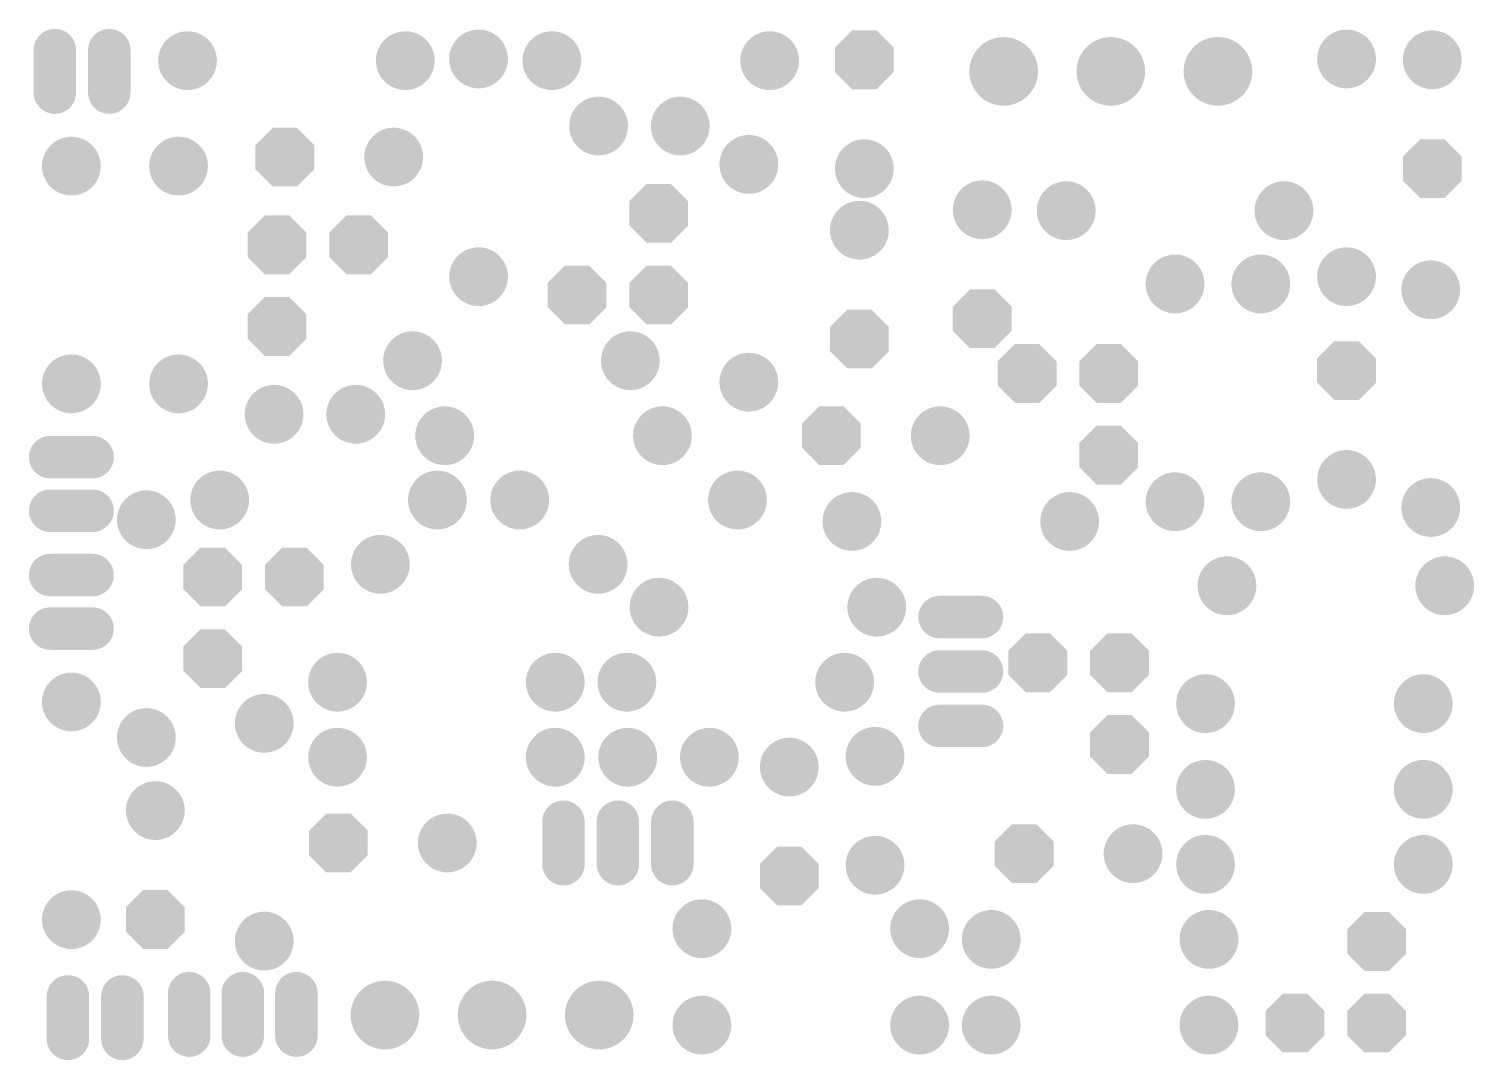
# Model space of a CAD drawing. Extents: x 1.5 to 69, y 0.9 to 49.
import ezdxf

# ---------------------------------------------------------------- set-up
doc = ezdxf.new("R2010")
doc.units = 0
doc.layers.add('29', color=253, linetype='CONTINUOUS')

# ---------------------------------------------------------------- blocks, each defined once
blk = doc.blocks.new('ROUNDP')
at = {"const_width": 0.5}
blk.add_lwpolyline([(0, -0.25, 1), (0, 0.25, 1), (0, -0.25)], format="xyb", dxfattribs=at)
blk = doc.blocks.new('OCTAGONP')
at = {"const_width": 0.5}
blk.add_lwpolyline([(-0.25, -0.1036), (-0.25, 0.1036), (-0.1036, 0.25), (0.1036, 0.25), (0.25, 0.1036), (0.25, -0.1036), (0.1036, -0.25), (-0.1036, -0.25), (-0.25, -0.1036), (-0.25, 0.1036)], dxfattribs=at)
blk = doc.blocks.new('LONGP100')
at = {"const_width": 1}
blk.add_lwpolyline([(-0.5, 0), (0.5, 0)], dxfattribs=at)
at = {"const_width": 0.5}
for points in [[(-0.5, 0.25, 1), (-0.5, -0.25)], [(0.5, -0.25, 1), (0.5, 0.25)]]:
    blk.add_lwpolyline(points, format="xyb", dxfattribs=at)

msp = doc.modelspace()

# ---------------------------------------------------------------- block references
at = {"layer": '29'}
for name, p, xscale, yscale, rotation in [('LONGP100', (2.73, 47), 1.9812, 1.9812, 270), ('LONGP100', (5.27, 47), 1.9812, 1.9812, 270), ('ROUNDP', (8.92, 47.5), 2.7432, 2.7432, 180), ('ROUNDP', (19.08, 47.5), 2.7432, 2.7432, 180), ('ROUNDP', (22.5, 47.58), 2.7432, 2.7432, 90), ('OCTAGONP', (40.5, 47.54), 2.7432, 2.7432, 90), ('ROUNDP', (47, 47), 3.2032, 3.2032, 180), ('ROUNDP', (52, 47), 3.2032, 3.2032, 180), ('ROUNDP', (57, 47), 3.2032, 3.2032, 180), ('ROUNDP', (63, 47.58), 2.7432, 2.7432, 270), ('ROUNDP', (67, 47.54), 2.7432, 2.7432, 270), ('ROUNDP', (3.5, 42.58), 2.7432, 2.7432, 270), ('ROUNDP', (8.5, 42.58), 2.7432, 2.7432, 270), ('OCTAGONP', (13.46, 43), 2.7432, 2.7432, 180), ('ROUNDP', (18.54, 43), 2.7432, 2.7432, 180), ('ROUNDP', (35.111, 42.658), 2.7432, 2.7432, 90), ('ROUNDP', (40.5, 42.46), 2.7432, 2.7432, 90), ('OCTAGONP', (67, 42.46), 2.7432, 2.7432, 270), ('ROUNDP', (46, 40.54), 2.7432, 2.7432, 270), ('ROUNDP', (49.92, 40.5), 2.7432, 2.7432, 180), ('ROUNDP', (60.08, 40.5), 2.7432, 2.7432, 180), ('ROUNDP', (40.27, 39.59), 2.7432, 2.7432, 270), ('OCTAGONP', (13.095, 38.905), 2.7432, 2.7432, 180), ('OCTAGONP', (16.905, 38.905), 2.7432, 2.7432, 180), ('ROUNDP', (22.5, 37.42), 2.7432, 2.7432, 90), ('ROUNDP', (55, 37.08), 2.7432, 2.7432, 270), ('ROUNDP', (59, 37.08), 2.7432, 2.7432, 90), ('ROUNDP', (63, 37.42), 2.7432, 2.7432, 270), ('ROUNDP', (66.93, 36.81), 2.7432, 2.7432, 270), ('OCTAGONP', (13.095, 35.095), 2.7432, 2.7432, 180), ('OCTAGONP', (46, 35.46), 2.7432, 2.7432, 270), ('OCTAGONP', (40.27, 34.51), 2.7432, 2.7432, 270), ('ROUNDP', (19.42, 33.5), 2.7432, 2.7432, 180), ('ROUNDP', (29.58, 33.5), 2.7432, 2.7432, 180), ('OCTAGONP', (63, 33.04), 2.7432, 2.7432, 90), ('ROUNDP', (3.5, 32.42), 2.7432, 2.7432, 270), ('ROUNDP', (8.5, 32.42), 2.7432, 2.7432, 270), ('ROUNDP', (35.111, 32.498), 2.7432, 2.7432, 90), ('OCTAGONP', (48.095, 32.905), 2.7432, 2.7432, 90), ('OCTAGONP', (51.905, 32.905), 2.7432, 2.7432, 90), ('ROUNDP', (12.96, 31), 2.7432, 2.7432, 180), ('ROUNDP', (16.77, 31), 2.7432, 2.7432, 180), ('OCTAGONP', (38.96, 30), 2.7432, 2.7432, 180), ('ROUNDP', (44.04, 30), 2.7432, 2.7432, 180), ('OCTAGONP', (51.905, 29.095), 2.7432, 2.7432, 90), ('ROUNDP', (63, 27.96), 2.7432, 2.7432, 90), ('ROUNDP', (24.42, 27), 2.7432, 2.7432, 180), ('ROUNDP', (34.58, 27), 2.7432, 2.7432, 180), ('ROUNDP', (55, 26.92), 2.7432, 2.7432, 270), ('ROUNDP', (59, 26.92), 2.7432, 2.7432, 90), ('ROUNDP', (66.93, 26.65), 2.7432, 2.7432, 270), ('ROUNDP', (7, 26.08), 2.7432, 2.7432, 270), ('ROUNDP', (39.92, 26), 2.7432, 2.7432, 180), ('ROUNDP', (50.08, 26), 2.7432, 2.7432, 180), ('OCTAGONP', (10.095, 23.405), 2.7432, 2.7432, 180), ('OCTAGONP', (13.905, 23.405), 2.7432, 2.7432, 180), ('ROUNDP', (57.42, 23), 2.7432, 2.7432, 180), ('ROUNDP', (67.58, 23), 2.7432, 2.7432, 180), ('LONGP100', (45, 21.54), 1.9812, 1.9812, 180), ('OCTAGONP', (10.095, 19.595), 2.7432, 2.7432, 180), ('OCTAGONP', (48.595, 19.405), 2.7432, 2.7432, 90), ('OCTAGONP', (52.405, 19.405), 2.7432, 2.7432, 90), ('ROUNDP', (29.42, 18.5), 2.7432, 2.7432, 180), ('ROUNDP', (39.58, 18.5), 2.7432, 2.7432, 180), ('LONGP100', (45, 19), 1.9812, 1.9812, 180), ('ROUNDP', (3.5, 17.58), 2.7432, 2.7432, 90), ('ROUNDP', (56.42, 17.5), 2.7432, 2.7432, 180), ('ROUNDP', (66.58, 17.5), 2.7432, 2.7432, 180), ('ROUNDP', (12.5, 16.58), 2.7432, 2.7432, 90), ('ROUNDP', (7, 15.92), 2.7432, 2.7432, 270), ('LONGP100', (45, 16.46), 1.9812, 1.9812, 180), ('OCTAGONP', (52.405, 15.595), 2.7432, 2.7432, 90), ('ROUNDP', (15.92, 15), 2.7432, 2.7432, 180), ('ROUNDP', (26.08, 15), 2.7432, 2.7432, 180), ('ROUNDP', (29.46, 15), 2.7432, 2.7432, 180), ('ROUNDP', (33.27, 15), 2.7432, 2.7432, 180), ('ROUNDP', (41, 15.04), 2.7432, 2.7432, 270), ('ROUNDP', (37, 14.54), 2.7432, 2.7432, 270), ('ROUNDP', (56.42, 13.5), 2.7432, 2.7432, 180), ('ROUNDP', (66.58, 13.5), 2.7432, 2.7432, 180), ('ROUNDP', (7.42, 12.51), 2.7432, 2.7432, 270), ('LONGP100', (26.46, 11), 1.9812, 1.9812, 90), ('LONGP100', (29, 11), 1.9812, 1.9812, 90), ('LONGP100', (31.54, 11), 1.9812, 1.9812, 90), ('OCTAGONP', (15.96, 11), 2.7432, 2.7432, 180), ('ROUNDP', (21.04, 11), 2.7432, 2.7432, 180), ('OCTAGONP', (47.96, 10.5), 2.7432, 2.7432, 180), ('ROUNDP', (53.04, 10.5), 2.7432, 2.7432, 180), ('OCTAGONP', (37, 9.46), 2.7432, 2.7432, 270), ('ROUNDP', (41, 9.96), 2.7432, 2.7432, 270), ('ROUNDP', (3.5, 7.42), 2.7432, 2.7432, 90), ('OCTAGONP', (7.42, 7.43), 2.7432, 2.7432, 270), ('ROUNDP', (32.92, 7), 2.7432, 2.7432, 180), ('ROUNDP', (43.08, 7), 2.7432, 2.7432, 180), ('ROUNDP', (12.5, 6.42), 2.7432, 2.7432, 90), ('ROUNDP', (46.42, 6.5), 2.7432, 2.7432, 180), ('ROUNDP', (56.58, 6.5), 2.7432, 2.7432, 180), ('LONGP100', (3.34, 2.85), 1.9812, 1.9812, 90), ('LONGP100', (5.88, 2.85), 1.9812, 1.9812, 90), ('LONGP100', (9, 3), 1.9812, 1.9812, 90), ('LONGP100', (11.5, 3), 1.9812, 1.9812, 90), ('LONGP100', (14, 3), 1.9812, 1.9812, 90), ('ROUNDP', (46.42, 2.5), 2.7432, 2.7432, 180), ('ROUNDP', (56.58, 2.5), 2.7432, 2.7432, 180)]:
    msp.add_blockref(name, p, dxfattribs=dict(at, xscale=xscale, yscale=yscale, rotation=rotation))
for name, p, xscale, yscale in [('ROUNDP', (25.92, 47.5), 2.7432, 2.7432), ('ROUNDP', (36.08, 47.5), 2.7432, 2.7432), ('ROUNDP', (28.1, 44.45), 2.7432, 2.7432), ('ROUNDP', (31.91, 44.45), 2.7432, 2.7432), ('OCTAGONP', (30.905, 40.372), 2.7432, 2.7432), ('OCTAGONP', (27.095, 36.562), 2.7432, 2.7432), ('OCTAGONP', (30.905, 36.562), 2.7432, 2.7432), ('ROUNDP', (20.92, 30), 2.7432, 2.7432), ('ROUNDP', (31.08, 30), 2.7432, 2.7432), ('LONGP100', (3.5, 29), 1.9812, 1.9812), ('ROUNDP', (10.42, 27), 2.7432, 2.7432), ('ROUNDP', (20.58, 27), 2.7432, 2.7432), ('LONGP100', (3.5, 26.5), 1.9812, 1.9812), ('ROUNDP', (17.92, 24), 2.7432, 2.7432), ('ROUNDP', (28.08, 24), 2.7432, 2.7432), ('LONGP100', (3.5, 23.5), 1.9812, 1.9812), ('ROUNDP', (30.92, 22), 2.7432, 2.7432), ('ROUNDP', (41.08, 22), 2.7432, 2.7432), ('LONGP100', (3.5, 21), 1.9812, 1.9812), ('ROUNDP', (15.92, 18.5), 2.7432, 2.7432), ('ROUNDP', (26.08, 18.5), 2.7432, 2.7432), ('ROUNDP', (56.42, 10), 2.7432, 2.7432), ('ROUNDP', (66.58, 10), 2.7432, 2.7432), ('OCTAGONP', (64.405, 6.405), 2.7432, 2.7432), ('ROUNDP', (18.13, 2.97), 3.2032, 3.2032), ('ROUNDP', (23.13, 2.97), 3.2032, 3.2032), ('ROUNDP', (28.13, 2.97), 3.2032, 3.2032), ('ROUNDP', (32.92, 2.5), 2.7432, 2.7432), ('ROUNDP', (43.08, 2.5), 2.7432, 2.7432), ('OCTAGONP', (60.595, 2.595), 2.7432, 2.7432), ('OCTAGONP', (64.405, 2.595), 2.7432, 2.7432)]:
    msp.add_blockref(name, p, dxfattribs=dict(at, xscale=xscale, yscale=yscale))

doc.saveas('drawing.dxf')
